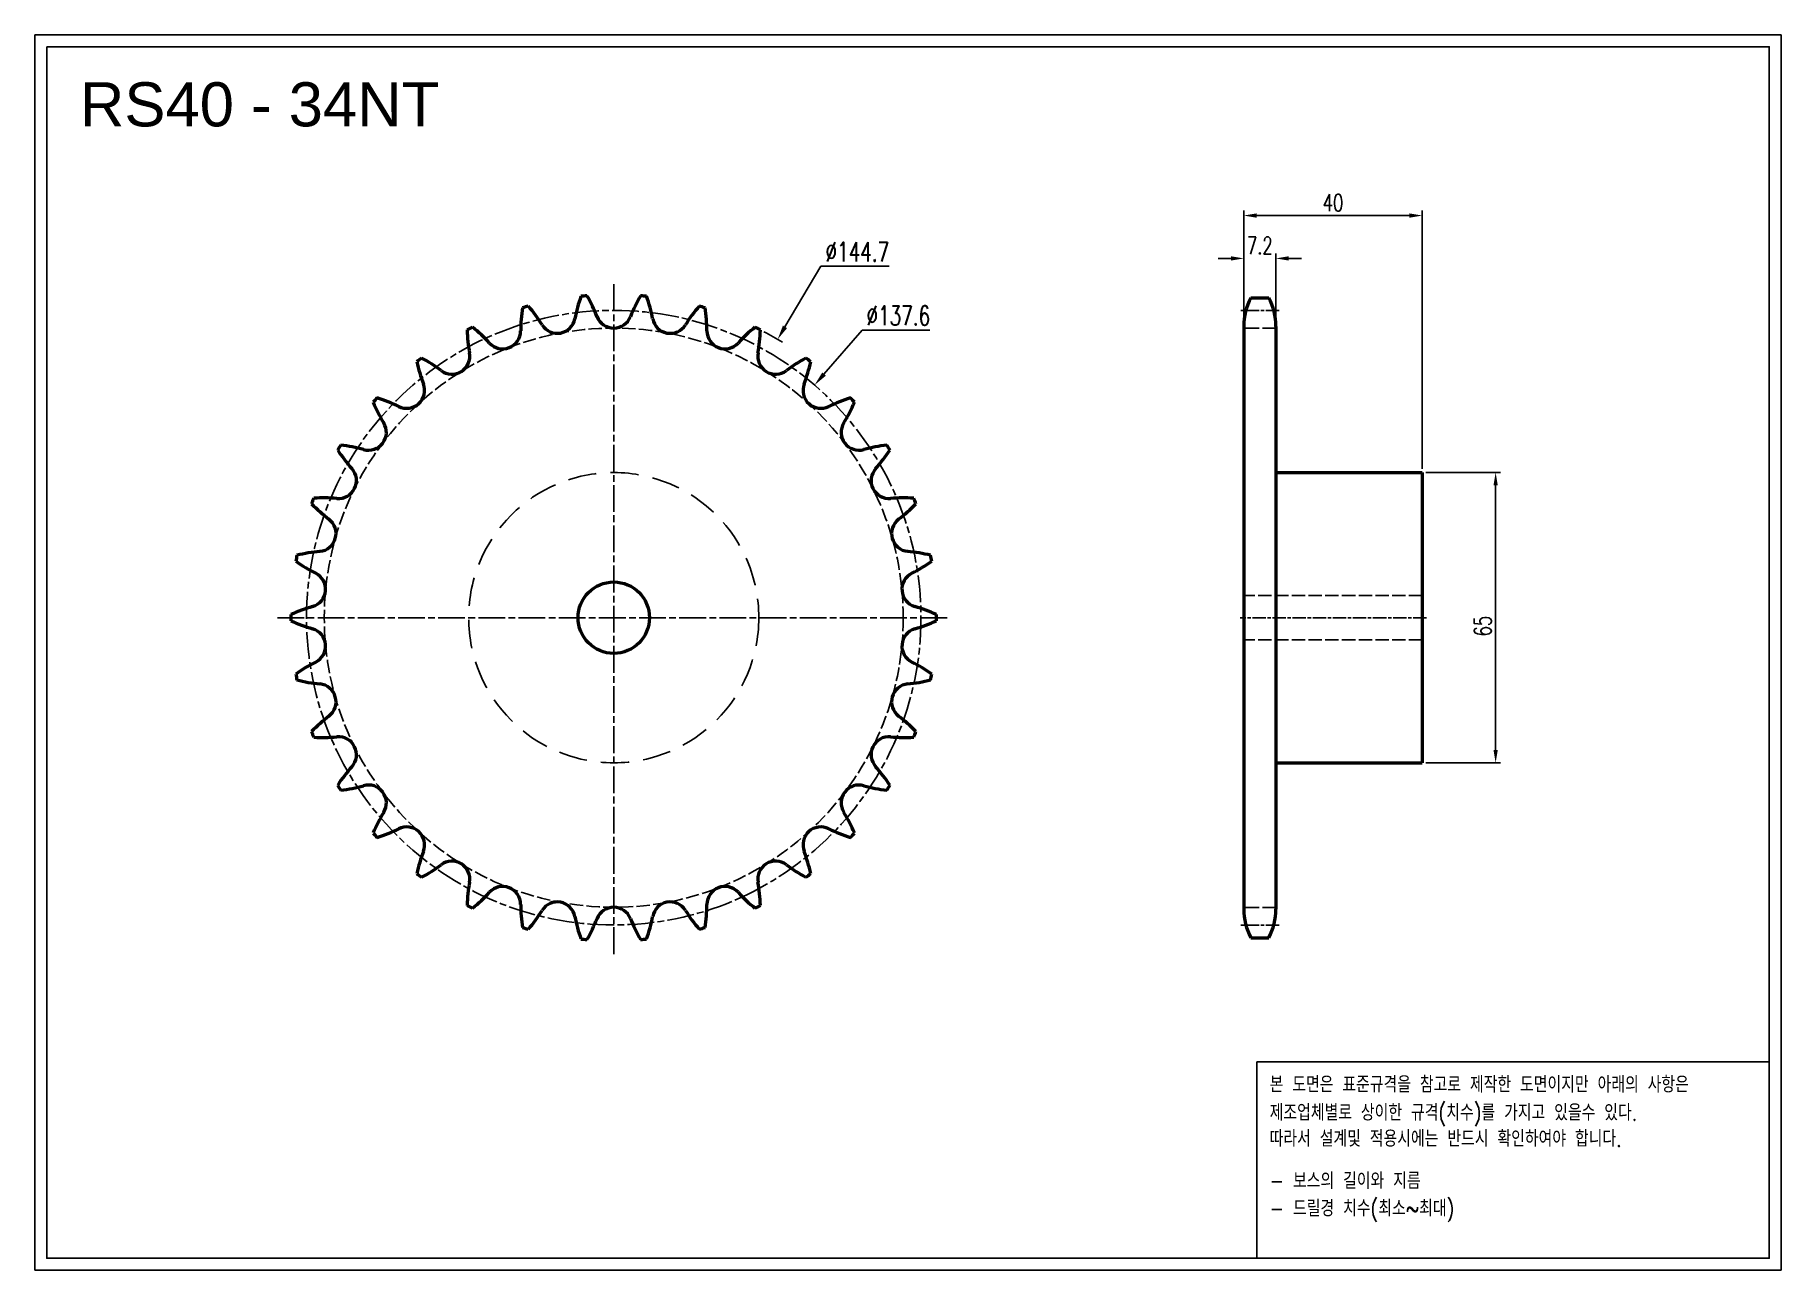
# Model space of a CAD drawing. Header units: millimetres. Extents: x -20277 to -19886, y 1699 to 1976.
import ezdxf

# ---------------------------------------------------------------- set-up
doc = ezdxf.new("R2010")
doc.units = ezdxf.units.MM
for name, pattern in [('AM_ISO02W050', [7.5, 6, -1.5]), ('AM_ISO02W050x2', [3.75, 3, -0.75]), ('AM_ISO08W050', [18, 12, -1.5, 3, -1.5]), ('AM_ISO08W050x2', [9, 6, -0.75, 1.5, -0.75]), ('HIDDEN', [9.525, 6.35, -3.175])]:
    doc.linetypes.add(name, pattern=pattern)
for name, color, linetype, lineweight in [('AM_0N', 7, 'Continuous', 50), ('AM_3N', 6, 'AM_ISO02W050', 25), ('AM_7', 4, 'AM_ISO08W050', 25), ('AM_7N', 4, 'AM_ISO08W050', 25)]:
    doc.layers.add(name, color=color, linetype=linetype, lineweight=lineweight)
doc.layers.add('HL', color=2, linetype='HIDDEN')
doc.layers.add('S-DIM', color=7, linetype='Continuous')
doc.styles.add('HAN', font='ROMANS.shx', dxfattribs={"width": 0.7, "bigfont": 'whgtxt.shx'})
doc.styles.add('HSG', font='SIMPLEX.shx', dxfattribs={"width": 0.7, "bigfont": 'HSG.shx'})
doc.styles.get("Standard").update_dxf_attribs({"font": 'arial.ttf'})
doc.dimstyles.new('APP4', dxfattribs={"dimscale": 1.6, "dimtxt": 2.4, "dimasz": 1.8, "dimexe": 0.7, "dimexo": 0.5, "dimgap": 0.6, "dimtad": 1, "dimtoh": 1, "dimdec": 1, "dimrnd": 0.01, "dimzin": 9, "dimdsep": 46, "dimtxsty": 'HSG', "dimcen": 0, "dimclrd": 1, "dimclre": 1, "dimclrt": 256, "dimazin": 2, "dimtp": 1, "dimtm": 1, "dimtfac": 0.5, "dimtdec": 1, "dimtofl": 0, "dimtmove": 0, "dimatfit": 3, "dimfxl": 0, "dimtvp": 1, "dimtolj": 2, "dimlwd": -1, "dimlwe": -1, "dimarcsym": 0})
doc.dimstyles.new('APP8', dxfattribs={"dimscale": 1.8, "dimtxt": 2.4, "dimasz": 1.8, "dimexe": 0.7, "dimexo": 0.5, "dimgap": 0.6, "dimtad": 1, "dimtoh": 1, "dimdec": 1, "dimrnd": 0.01, "dimzin": 9, "dimdsep": 46, "dimtxsty": 'HSG', "dimcen": 0, "dimclrd": 1, "dimclre": 1, "dimclrt": 256, "dimazin": 2, "dimtp": 1, "dimtm": 1, "dimtfac": 0.5, "dimtdec": 1, "dimtofl": 0, "dimtmove": 0, "dimatfit": 3, "dimfxl": 0, "dimtvp": 1, "dimtolj": 2, "dimlwd": -1, "dimlwe": -1, "dimarcsym": 0})

# ---------------------------------------------------------------- blocks, each defined once
blk = doc.blocks.new('*D1')
at = {"layer": 'Defpoints', "color": 0, "transparency": 16777216}
for p in [(-20110.36, 1907.86), (-20183.79, 1783.2)]:
    blk.add_point(p, dxfattribs=at)
at = {"layer": 'S-DIM', "color": 1, "transparency": 16777216}
for p, q in [((-20100.72, 1924.23), (-20108.72, 1910.66)), ((-20085.39, 1924.23), (-20100.72, 1924.23))]:
    blk.add_line(p, q, dxfattribs=at)
blk.add_arc((-20147.08, 1845.53), 72.34, 58.5045, 62.2744, dxfattribs=at)
blk.add_solid([(-20109.19, 1910.93), (-20108.25, 1910.38), (-20110.36, 1907.86)], dxfattribs=at)
at = {"layer": 'S-DIM', "transparency": 16777216, "insert": (-20092.52, 1927.47), "char_height": 4.32, "attachment_point": 5, "style": 'HSG'}
blk.add_mtext('\\A2;∅144.7', dxfattribs=at)
blk = doc.blocks.new('*D2')
at = {"layer": 'Defpoints', "color": 0, "transparency": 16777216}
for p in [(-20102.09, 1897.62), (-20192.06, 1793.45)]:
    blk.add_point(p, dxfattribs=at)
at = {"layer": 'S-DIM', "color": 1, "transparency": 16777216}
for p, q in [((-20091.46, 1909.93), (-20099.98, 1900.07)), ((-20076.27, 1909.93), (-20091.46, 1909.93))]:
    blk.add_line(p, q, dxfattribs=at)
blk.add_solid([(-20100.38, 1900.42), (-20099.57, 1899.72), (-20102.09, 1897.62)], dxfattribs=at)
at = {"layer": 'S-DIM', "transparency": 16777216, "insert": (-20083.33, 1913.17), "char_height": 4.32, "attachment_point": 5, "style": 'HSG'}
blk.add_mtext('\\A2;∅137.6', dxfattribs=at)
blk = doc.blocks.new('*D3')
at = {"layer": 'Defpoints', "color": 0, "transparency": 16777216}
for p in [(-19998.74, 1925.98), (-20005.94, 1910.38), (-19998.74, 1910.38)]:
    blk.add_point(p, dxfattribs=at)
at = {"layer": 'S-DIM', "color": 1, "transparency": 16777216}
for p, q in [((-20008.82, 1925.98), (-20011.7, 1925.98)), ((-20005.94, 1911.18), (-20005.94, 1927.1)), ((-19998.74, 1911.18), (-19998.74, 1927.1)), ((-19995.86, 1925.98), (-19992.98, 1925.98))]:
    blk.add_line(p, q, dxfattribs=at)
for points in [[(-20008.82, 1926.46), (-20008.82, 1925.5), (-20005.94, 1925.98)], [(-19995.86, 1926.46), (-19995.86, 1925.5), (-19998.74, 1925.98)]]:
    blk.add_solid(points, dxfattribs=at)
at = {"layer": 'S-DIM', "transparency": 16777216, "insert": (-20002.34, 1928.86), "char_height": 3.84, "attachment_point": 5, "style": 'HSG'}
blk.add_mtext('\\A2;7.2', dxfattribs=at)
blk = doc.blocks.new('*D4')
at = {"layer": 'Defpoints', "color": 0, "transparency": 16777216}
for p in [(-19965.94, 1935.58), (-20005.94, 1910.38), (-19965.94, 1878.03)]:
    blk.add_point(p, dxfattribs=at)
at = {"layer": 'S-DIM', "color": 1, "transparency": 16777216}
for p, q in [((-20005.94, 1911.18), (-20005.94, 1936.7)), ((-19965.94, 1878.83), (-19965.94, 1936.7)), ((-20003.06, 1935.58), (-19968.82, 1935.58))]:
    blk.add_line(p, q, dxfattribs=at)
for points in [[(-20003.06, 1936.06), (-20003.06, 1935.1), (-20005.94, 1935.58)], [(-19968.82, 1936.06), (-19968.82, 1935.1), (-19965.94, 1935.58)]]:
    blk.add_solid(points, dxfattribs=at)
at = {"layer": 'S-DIM', "transparency": 16777216, "insert": (-19985.94, 1938.46), "char_height": 3.84, "attachment_point": 5, "style": 'HSG'}
blk.add_mtext('\\A2;40', dxfattribs=at)
blk = doc.blocks.new('*D5')
at = {"layer": 'Defpoints', "color": 0, "transparency": 16777216}
for p in [(-19965.94, 1878.03), (-19965.94, 1813.03), (-19949.51, 1813.03)]:
    blk.add_point(p, dxfattribs=at)
at = {"layer": 'S-DIM', "color": 1, "transparency": 16777216}
for p, q in [((-19965.14, 1878.03), (-19948.39, 1878.03)), ((-19949.51, 1875.15), (-19949.51, 1815.91)), ((-19965.14, 1813.03), (-19948.39, 1813.03))]:
    blk.add_line(p, q, dxfattribs=at)
for points in [[(-19949.99, 1875.15), (-19949.03, 1875.15), (-19949.51, 1878.03)], [(-19949.99, 1815.91), (-19949.03, 1815.91), (-19949.51, 1813.03)]]:
    blk.add_solid(points, dxfattribs=at)
at = {"layer": 'S-DIM', "transparency": 16777216, "insert": (-19952.39, 1843.64), "char_height": 3.84, "attachment_point": 5, "rotation": 90, "style": 'HSG'}
blk.add_mtext('\\A2;65', dxfattribs=at)
blk = doc.blocks.new('notice1')
at = {"color": 4}
blk.add_lwpolyline([(-22142.12, 1735.9), (-22053.8, 1735.9), (-22053.8, 1702.07), (-22142.12, 1702.07)], close=True, dxfattribs=at)
at = {"color": 4, "style": 'HAN', "width": 0.8}
for s, p in [('본 도면은 표준규격을 참고로 제작한 도면이지만 아래의 사항은', (-22139.9, 1730.62)), ('제조업체별로 상이한 규격(치수)를 가지고 있을수 있다.', (-22139.9, 1725.78)), ('따라서 설계및 적용시에는 반드시 확인하여야 합니다.', (-22139.9, 1721.28)), ('- 보스의 길이와 지름', (-22139.9, 1714.03)), ('- 드릴경 치수(최소~최대)', (-22139.9, 1709.27))]:
    blk.add_text(s, height=2.7949, dxfattribs=at).set_placement(p)

msp = doc.modelspace()

# ---------------------------------------------------------------- linework, layer by layer
for points in [[(-20276.75, 1976.03), (-19885.57, 1976.03), (-19885.57, 1699.43), (-20276.75, 1699.43)], [(-20274.12, 1973.39), (-19888.2, 1973.39), (-19888.2, 1702.07), (-20274.12, 1702.07)]]:
    msp.add_lwpolyline(points, close=True)
at = {"layer": 'AM_0N'}
for p, q in [((-20004.33, 1917.16), (-20000.36, 1917.16)), ((-20005.94, 1910.76), (-20005.94, 1780.27)), ((-19998.74, 1910.76), (-19998.74, 1780.27)), ((-19998.74, 1878.03), (-19965.94, 1878.03)), ((-19965.94, 1878.03), (-19965.94, 1813.03)), ((-19998.74, 1813.03), (-19965.94, 1813.03)), ((-20004.33, 1773.87), (-20000.36, 1773.87))]:
    msp.add_line(p, q, dxfattribs=at)
msp.add_circle((-20147.08, 1845.53), 8, dxfattribs=at)
for centre, radius, start, end in [((-20122.04, 1906.08), 34.34, 160.5795, 169.2647), ((-20147.08, 1845.53), 72.34, 94.752, 95.8362), ((-20182.81, 1900.45), 34.34, 21.3235, 30.0088), ((-20111.34, 1900.45), 34.34, 149.9912, 158.6765), ((-20147.08, 1845.53), 72.34, 84.1638, 85.248), ((-20172.11, 1906.08), 34.34, 10.7353, 19.4205), ((-19992.44, 1910.76), 13.5, 151.7009, 180), ((-20012.24, 1910.76), 13.5, 0, 28.2991), ((-20133.59, 1909.65), 34.34, 171.1677, 179.8529), ((-20147.08, 1845.53), 72.34, 105.3402, 106.4245), ((-20192.29, 1892.95), 34.34, 31.9118, 40.597), ((-20147.08, 1914.39), 4.01, 201.3235, 338.6765), ((-20101.86, 1892.95), 34.34, 139.403, 148.0882), ((-20147.08, 1845.53), 72.34, 73.5755, 74.6598), ((-20160.56, 1909.65), 34.34, 0.1471, 8.8323), ((-20147.08, 1845.53), 72.34, 115.9285, 117.0127), ((-20145.6, 1911.03), 34.34, 181.7559, 190.4412), ((-20200.23, 1883.83), 34.34, 42.5, 51.1853), ((-20171.95, 1909.74), 4.01, 222.5, 359.8529), ((-20159.73, 1913.22), 4.01, 211.9118, 349.2647), ((-20134.42, 1913.22), 4.01, 190.7353, 328.0882), ((-20122.2, 1909.74), 4.01, 180.1471, 317.5), ((-20093.92, 1883.83), 34.34, 128.8147, 137.5), ((-20147.08, 1845.53), 72.34, 62.9873, 64.0715), ((-20148.55, 1911.03), 34.34, 349.5588, 358.2441), ((-20147.08, 1845.53), 72.34, 126.5167, 127.6009), ((-20157.66, 1910.19), 34.34, 192.3442, 201.0294), ((-20206.36, 1873.41), 34.34, 53.0882, 61.7735), ((-20183.33, 1904.08), 4.01, 233.0882, 10.4412), ((-20110.82, 1904.08), 4.01, 169.5588, 306.9118), ((-20087.79, 1873.41), 34.34, 118.2265, 126.9118), ((-20136.49, 1910.19), 34.34, 338.9706, 347.6558), ((-20147.08, 1845.53), 72.34, 52.3991, 53.4833), ((-20193.47, 1896.42), 4.01, 243.6765, 21.0294), ((-20100.68, 1896.42), 4.01, 158.9706, 296.3235), ((-20147.08, 1845.53), 72.34, 137.1049, 138.1892), ((-20169.36, 1907.14), 34.34, 202.9324, 211.6176), ((-20210.48, 1862.04), 34.34, 63.6765, 72.3617), ((-20083.67, 1862.04), 34.34, 107.6383, 116.3235), ((-20124.79, 1907.14), 34.34, 328.3824, 337.0676), ((-20147.08, 1845.53), 72.34, 41.8108, 42.8951), ((-20202.03, 1887.03), 4.01, 254.2647, 31.6176), ((-20092.12, 1887.03), 4.01, 148.3824, 285.7353), ((-20147.08, 1845.53), 72.34, 147.6932, 148.7774), ((-20180.3, 1902), 34.34, 213.5206, 222.2059), ((-20212.43, 1850.11), 34.34, 74.2647, 82.95), ((-20081.72, 1850.11), 34.34, 97.05, 105.7353), ((-20113.85, 1902), 34.34, 317.7941, 326.4794), ((-20147.08, 1845.53), 72.34, 31.2226, 32.3068), ((-20208.72, 1876.23), 4.01, 264.8529, 42.2059), ((-20085.43, 1876.23), 4.01, 137.7941, 275.1471), ((-20147.08, 1845.53), 72.34, 158.2814, 159.3657), ((-20190.11, 1894.93), 34.34, 224.1089, 232.7941), ((-20212.16, 1838.02), 34.34, 84.8529, 93.5382), ((-20081.99, 1838.02), 34.34, 86.4618, 95.1471), ((-20104.04, 1894.93), 34.34, 307.2059, 315.8911), ((-20147.08, 1845.53), 72.34, 20.6343, 21.7186), ((-20213.31, 1864.38), 4.01, 275.4412, 52.7941), ((-20080.84, 1864.38), 4.01, 127.2059, 264.5588), ((-20147.08, 1845.53), 72.34, 168.8696, 169.9539), ((-20198.46, 1886.18), 34.34, 234.6971, 243.3824), ((-20209.67, 1826.19), 34.34, 95.4412, 104.1264), ((-20084.48, 1826.19), 34.34, 75.8736, 84.5588), ((-20095.69, 1886.18), 34.34, 296.6176, 305.3029), ((-20147.08, 1845.53), 72.34, 10.0461, 11.1304), ((-20215.64, 1851.89), 4.01, 286.0294, 63.3824), ((-20078.51, 1851.89), 4.01, 116.6176, 253.9706), ((-20205.05, 1815.02), 34.34, 106.0294, 114.7147), ((-20089.1, 1815.02), 34.34, 65.2853, 73.9706), ((-20147.08, 1845.53), 72.34, 179.4579, 180.5421), ((-20205.05, 1876.05), 34.34, 245.2853, 253.9706), ((-20215.64, 1839.18), 4.01, 296.6176, 73.9706), ((-20078.51, 1839.18), 4.01, 106.0294, 243.3824), ((-20089.1, 1876.05), 34.34, 286.0294, 294.7147), ((-20147.08, 1845.53), 72.34, 359.4579, 0.5421), ((-20198.46, 1804.89), 34.34, 116.6176, 125.3029), ((-20095.69, 1804.89), 34.34, 54.6971, 63.3824), ((-20147.08, 1845.53), 72.34, 190.0461, 191.1304), ((-20209.67, 1864.88), 34.34, 255.8736, 264.5588), ((-20084.48, 1864.88), 34.34, 275.4412, 284.1264), ((-20147.08, 1845.53), 72.34, 348.8696, 349.9539), ((-20213.31, 1826.69), 4.01, 307.2059, 84.5588), ((-20080.84, 1826.69), 4.01, 95.4412, 232.7941), ((-20190.11, 1796.14), 34.34, 127.2059, 135.8911), ((-20104.04, 1796.14), 34.34, 44.1089, 52.7941), ((-20147.08, 1845.53), 72.34, 200.6343, 201.7186), ((-20147.08, 1845.53), 72.34, 338.2814, 339.3657), ((-20212.16, 1853.04), 34.34, 266.4618, 275.1471), ((-20208.72, 1814.84), 4.01, 317.7941, 95.1471), ((-20085.43, 1814.84), 4.01, 84.8529, 222.2059), ((-20081.99, 1853.04), 34.34, 264.8529, 273.5382), ((-20180.3, 1789.07), 34.34, 137.7941, 146.4794), ((-20113.85, 1789.07), 34.34, 33.5206, 42.2059), ((-20147.08, 1845.53), 72.34, 211.2226, 212.3068), ((-20212.43, 1840.96), 34.34, 277.05, 285.7353), ((-20202.03, 1804.04), 4.01, 328.3824, 105.7353), ((-20092.12, 1804.04), 4.01, 74.2647, 211.6176), ((-20081.72, 1840.96), 34.34, 254.2647, 262.95), ((-20147.08, 1845.53), 72.34, 327.6932, 328.7774), ((-20169.36, 1783.93), 34.34, 148.3824, 157.0676), ((-20124.79, 1783.93), 34.34, 22.9324, 31.6176), ((-20147.08, 1845.53), 72.34, 221.8108, 222.8951), ((-20210.48, 1829.03), 34.34, 287.6383, 296.3235), ((-20193.47, 1794.65), 4.01, 338.9706, 116.3235), ((-20100.68, 1794.65), 4.01, 63.6765, 201.0294), ((-20083.67, 1829.03), 34.34, 243.6765, 252.3617), ((-20147.08, 1845.53), 72.34, 317.1049, 318.1892), ((-20157.66, 1780.88), 34.34, 158.9706, 167.6558), ((-20136.49, 1780.88), 34.34, 12.3442, 21.0294), ((-20147.08, 1845.53), 72.34, 232.3991, 233.4833), ((-20206.36, 1817.66), 34.34, 298.2265, 306.9118), ((-20183.33, 1786.99), 4.01, 349.5588, 126.9118), ((-20110.82, 1786.99), 4.01, 53.0882, 190.4412), ((-20087.79, 1817.66), 34.34, 233.0882, 241.7735), ((-20147.08, 1845.53), 72.34, 306.5167, 307.6009), ((-20145.6, 1780.04), 34.34, 169.5588, 178.2441), ((-20200.23, 1807.24), 34.34, 308.8147, 317.5), ((-20171.95, 1781.32), 4.01, 0.1471, 137.5), ((-20122.2, 1781.32), 4.01, 42.5, 179.8529), ((-20093.92, 1807.24), 34.34, 222.5, 231.1853), ((-20148.55, 1780.04), 34.34, 1.7559, 10.4412), ((-20147.08, 1845.53), 72.34, 242.9873, 244.0715), ((-20133.59, 1781.42), 34.34, 180.1471, 188.8323), ((-20192.29, 1798.12), 34.34, 319.403, 328.0882), ((-20159.73, 1777.85), 4.01, 10.7353, 148.0882), ((-20147.08, 1776.67), 4.01, 21.3235, 158.6765), ((-20134.42, 1777.85), 4.01, 31.9118, 169.2647), ((-20101.86, 1798.12), 34.34, 211.9118, 220.597), ((-20160.56, 1781.42), 34.34, 351.1677, 359.8529), ((-20147.08, 1845.53), 72.34, 295.9285, 297.0127), ((-19992.44, 1780.27), 13.5, 180, 208.2991), ((-20012.24, 1780.27), 13.5, 331.7009, 0), ((-20147.08, 1845.53), 72.34, 253.5755, 254.6598), ((-20122.04, 1784.99), 34.34, 190.7353, 199.4205), ((-20182.81, 1790.62), 34.34, 329.9912, 338.6765), ((-20111.34, 1790.62), 34.34, 201.3235, 210.0088), ((-20172.11, 1784.99), 34.34, 340.5795, 349.2647), ((-20147.08, 1845.53), 72.34, 285.3402, 286.4245), ((-20147.08, 1845.53), 72.34, 264.1638, 265.248), ((-20147.08, 1845.53), 72.34, 274.752, 275.8362)]:
    msp.add_arc(centre, radius, start, end, dxfattribs=at)
at = {"layer": 'AM_3N', "linetype": 'AM_ISO02W050x2'}
for p, q in [((-19998.74, 1910.38), (-20005.94, 1910.38)), ((-19998.74, 1780.65), (-20005.94, 1780.65))]:
    msp.add_line(p, q, dxfattribs=at)
at = {"layer": 'AM_3N', "color": 2, "linetype": 'AM_ISO02W050x2'}
for p, q in [((-19965.94, 1850.53), (-20005.94, 1850.53)), ((-19965.94, 1840.53), (-20005.94, 1840.53))]:
    msp.add_line(p, q, dxfattribs=at)
at = {"layer": 'AM_3N', "linetype": 'AM_ISO02W050x2'}
msp.add_circle((-20147.08, 1845.53), 64.85, dxfattribs=at)
at = {"layer": 'AM_7', "linetype": 'AM_ISO08W050x2'}
msp.add_circle((-20147.08, 1845.53), 68.82, dxfattribs=at)
at = {"layer": 'AM_7N', "linetype": 'AM_ISO08W050x2'}
for p, q in [((-20147.08, 1770.2), (-20147.08, 1920.87)), ((-20222.41, 1845.53), (-20071.74, 1845.53))]:
    msp.add_line(p, q, dxfattribs=at)
at = {"layer": 'AM_7N', "linetype": 'AM_ISO08W050x2', "ltscale": 0.5}
for p, q in [((-19997.98, 1914.35), (-20006.71, 1914.35)), ((-19965, 1845.53), (-20006.71, 1845.53)), ((-19997.98, 1776.67), (-20006.71, 1776.67))]:
    msp.add_line(p, q, dxfattribs=at)
at = {"layer": 'HL'}
msp.add_circle((-20147.08, 1845.53), 32.5, dxfattribs=at)

# ---------------------------------------------------------------- block references
at = {"xscale": 1.3, "yscale": 1.3, "zscale": 1.3}
msp.add_blockref('notice1', (8781.73, -510.62), dxfattribs=at)

# ---------------------------------------------------------------- texts
msp.add_text('RS40 - 34NT', height=9.8784).set_placement((-20266.68, 1955.55))

# ---------------------------------------------------------------- dimensions: what is measured, and where the dimension line sits
at = {"layer": 'S-DIM'}
dim = msp.add_linear_dim(base=(-19965.94, 1935.58), p1=(-20005.94, 1910.38), p2=(-19965.94, 1878.03), dimstyle='APP4', dxfattribs=at)
dim.commit()
dim.dimension.update_dxf_attribs({"geometry": '*D4', "text_midpoint": (-19985.94, 1938.46)})
at = {"layer": 'S-DIM', "color": 3}
for p1, p2, picture, middle in [((-20183.79, 1783.2), (-20110.36, 1907.86), '*D1', (-20092.52, 1924.23)), ((-20192.06, 1793.45), (-20102.09, 1897.62), '*D2', (-20083.33, 1909.93))]:
    dim = msp.add_diameter_dim_2p(p1=p1, p2=p2, dimstyle='APP8', dxfattribs=at)
    dim.commit()
    dim.dimension.update_dxf_attribs({"geometry": picture, "text_midpoint": middle, "dimtype": 131})
at = {"layer": 'S-DIM'}
dim = msp.add_linear_dim(base=(-19998.74, 1925.98), p1=(-20005.94, 1910.38), p2=(-19998.74, 1910.38), dimstyle='APP4', dxfattribs=at)
dim.commit()
dim.dimension.update_dxf_attribs({"geometry": '*D3', "text_midpoint": (-20002.34, 1925.98), "dimtype": 128})
dim = msp.add_linear_dim(base=(-19949.51, 1813.03), p1=(-19965.94, 1878.03), p2=(-19965.94, 1813.03), angle=90, dimstyle='APP4', dxfattribs=at)
dim.commit()
dim.dimension.update_dxf_attribs({"geometry": '*D5', "text_midpoint": (-19949.51, 1843.64), "dimtype": 128})

doc.saveas('drawing.dxf')
